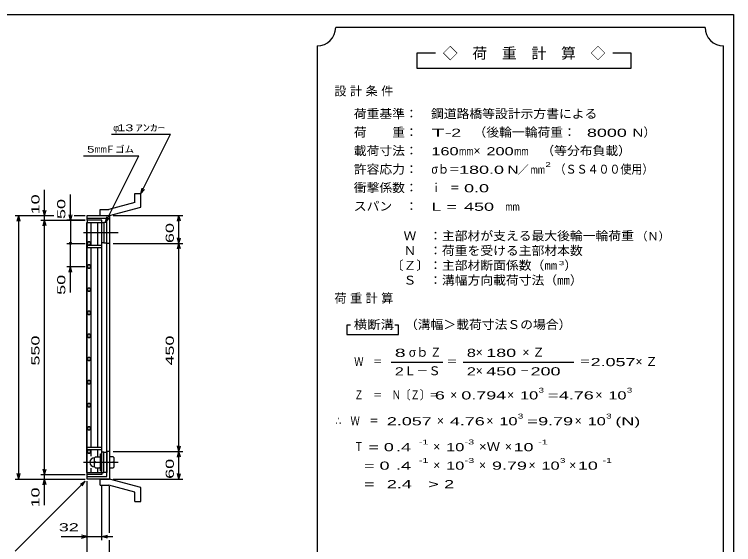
# Model space of a CAD drawing. Units: millimetres, scale not verified. Extents: x -1456 to 1385, y -1026 to 843.
# Drawn here: x -172 to 1385, y -304 to 843 of the extents above; entities that cross this region are included whole.
import ezdxf
from ezdxf.enums import TextEntityAlignment as Align

# ---------------------------------------------------------------- set-up
doc = ezdxf.new("R2010")
doc.units = ezdxf.units.MM
doc.header["$LTSCALE"] = 8
doc.linetypes.add('CHAIN', pattern=[18.5, 12, -1.5, 3.5, -1.5])
for name, color, linetype, lineweight in [('0_2', 150, 'Continuous', 25), ('16', 3, 'Continuous', 25), ('19', 6, 'Continuous', 25), ('22', 4, 'Continuous', 25), ('24', 2, 'Continuous', 25)]:
    doc.layers.add(name, color=color, linetype=linetype, lineweight=lineweight)
doc.styles.add('ベクトル', font='')
doc.styles.get('ベクトル').set_extended_font_data('ベクトル')

msp = doc.modelspace()

# ---------------------------------------------------------------- linework, layer by layer
at = {"layer": '0_2'}
for p, q in [((-1383.2, 842.8), (1384.8, 842.8)), ((1384.8, 842.8), (1384.8, -917.2))]:
    msp.add_line(p, q, dxfattribs=at)
at = {"layer": '16'}
for p, q in [((-15.7, -148), (-15.7, 393)), ((-15.7, 393), (-15, 393)), ((17, 397.5), (-15, 397.5)), ((-15, 397.5), (-15, 393)), ((-15, 393), (17, 393)), ((-15, -148), (-15, 393)), ((-15, 393), (17, 393)), ((-6.5, 343), (-6.5, 393)), ((8.5, 343), (8.5, 393)), ((17, 393), (17, 397.5)), ((17, -148), (17, 393)), ((17, 393), (21.5, 393)), ((21.5, 393), (21.5, 349)), ((27.5, 393), (21.5, 393)), ((27.5, 349), (27.5, 393)), ((-13.024, 350.95), (-15, 347.472)), ((-15, 347.472), (-12.976, 344.022)), ((-15, 343), (-15, 338.5)), ((17, 343), (-15, 343)), ((-9.024, 350.978), (-13.024, 350.95)), ((-12.976, 344.022), (-8.976, 344.05)), ((-7, 347.5), (-9.024, 350.978)), ((-8.976, 344.05), (-7, 347.528)), ((21.5, 349), (17, 349)), ((17, 338.5), (17, 343)), ((21.5, 349), (27.5, 349)), ((-15, 338.5), (17, 338.5)), ((-6.5, -93.5), (-6.5, 338.5)), ((8.5, -93.5), (8.5, 338.5)), ((-13.024, 300.95), (-15, 297.472)), ((-15, 297.472), (-12.976, 294.022)), ((-9.024, 300.978), (-13.024, 300.95)), ((-7, 297.5), (-9.024, 300.978)), ((-8.976, 294.05), (-7, 297.528)), ((-12.976, 294.022), (-8.976, 294.05)), ((-13.024, 250.95), (-15, 247.472)), ((-9.024, 250.978), (-13.024, 250.95)), ((-7, 247.5), (-9.024, 250.978)), ((-15, 247.472), (-12.976, 244.022)), ((-12.976, 244.022), (-8.976, 244.05)), ((-8.976, 244.05), (-7, 247.528)), ((-13.024, 200.95), (-15, 197.472)), ((-15, 197.472), (-12.976, 194.022)), ((-9.024, 200.978), (-13.024, 200.95)), ((-12.976, 194.022), (-8.976, 194.05)), ((-7, 197.5), (-9.024, 200.978)), ((-8.976, 194.05), (-7, 197.528)), ((-13.024, 150.95), (-15, 147.472)), ((-15, 147.472), (-12.976, 144.022)), ((-9.024, 150.978), (-13.024, 150.95)), ((-12.976, 144.022), (-8.976, 144.05)), ((-7, 147.5), (-9.024, 150.978)), ((-8.976, 144.05), (-7, 147.528)), ((-13.024, 100.95), (-15, 97.472)), ((-15, 97.472), (-12.976, 94.022)), ((-9.024, 100.978), (-13.024, 100.95)), ((-12.976, 94.022), (-8.976, 94.05)), ((-7, 97.5), (-9.024, 100.978)), ((-8.976, 94.05), (-7, 97.528)), ((-13.024, 50.95), (-15, 47.472)), ((-15, 47.472), (-12.976, 44.022)), ((-9.024, 50.978), (-13.024, 50.95)), ((-7, 47.5), (-9.024, 50.978)), ((-8.976, 44.05), (-7, 47.528)), ((-12.976, 44.022), (-8.976, 44.05)), ((-13.024, 0.95), (-15, -2.528)), ((-9.024, 0.978), (-13.024, 0.95)), ((-7, -2.5), (-9.024, 0.978)), ((-15, -2.528), (-12.976, -5.978)), ((-12.976, -5.978), (-8.976, -5.95)), ((-8.976, -5.95), (-7, -2.472)), ((-13.024, -49.05), (-15, -52.528)), ((-15, -52.528), (-12.976, -55.978)), ((-9.024, -49.022), (-13.024, -49.05)), ((-12.976, -55.978), (-8.976, -55.95)), ((-7, -52.5), (-9.024, -49.022)), ((-8.976, -55.95), (-7, -52.472)), ((-15, -98), (-15, -93.5)), ((-15, -93.5), (17, -93.5)), ((-15, -98), (17, -98)), ((-13.024, -99.05), (-15, -102.528)), ((-15, -102.528), (-12.976, -105.978)), ((-9.024, -99.022), (-13.024, -99.05)), ((-12.976, -105.978), (-8.976, -105.95)), ((-7, -102.5), (-9.024, -99.022)), ((-8.976, -105.95), (-7, -102.472)), ((-6.5, -113), (-6.5, -98)), ((8.5, -113), (8.5, -98)), ((14, -144.5), (14, -107.5)), ((14, -107.5), (17, -107.5)), ((17, -98), (17, -93.5)), ((21.5, -104), (17, -104)), ((17, -144.5), (17, -107.5)), ((21.5, -148), (21.5, -104)), ((21.5, -104), (27.5, -104)), ((27.5, -104), (27.5, -148)), ((1, -116), (3, -114)), ((1, -136), (1, -116)), ((3, -126), (1, -124)), ((3, -114), (12, -114)), ((14, -116), (12, -114)), ((12, -126), (14, -124)), ((-6.5, -148), (-6.5, -139)), ((3, -126), (1, -128)), ((1, -136), (3, -138)), ((3, -126), (12, -126)), ((3, -138), (12, -138)), ((8.5, -148), (8.5, -139)), ((14, -128), (12, -126)), ((12, -138), (14, -136)), ((-15.7, -148), (-15, -148)), ((-15, -148), (17, -148)), ((-15, -152.5), (-15, -148)), ((-15, -148), (17, -148)), ((17, -152.5), (-15, -152.5)), ((14, -144.5), (17, -144.5)), ((17, -148), (17, -152.5)), ((17, -148), (21.5, -148)), ((27.5, -148), (21.5, -148))]:
    msp.add_line(p, q, dxfattribs=at)
at = {"layer": '16', "linetype": 'CHAIN'}
for p, q in [((-22.6, 371), (52.4, 371)), ((-22.6, -126), (52.4, -126))]:
    msp.add_line(p, q, dxfattribs=at)
at = {"layer": '16'}
msp.add_arc((1, -126), 10, 90, 270, dxfattribs=at)
at = {"layer": '19'}
for p, q in [((88.11, 455.62), (101.11, 455.62)), ((88.11, 435.6), (88.11, 455.62)), ((101.11, 425.62), (101.11, 455.62)), ((13.49, 420.51), (31.78, 420.51)), ((13.49, 407.51), (13.49, 420.51)), ((88.11, 435.6), (31.78, 420.51)), ((33.5, 407.5), (101.11, 425.62)), ((-15, 397.5), (-15, 407.5)), ((-15, 407.5), (33.5, 407.5)), ((13.5, 407.5), (33.5, 407.5)), ((33.5, 407.5), (33.5, -162.5)), ((27.5, 401.5), (-15, 401.5)), ((27.5, -156.5), (27.5, 401.5)), ((33.5, 347.5), (27.5, 347.5)), ((33.5, -102.5), (27.5, -102.5)), ((41.5, -114), (33.5, -114)), ((33.5, -114), (33.5, -138)), ((43.5, -116), (41.5, -114)), ((43.5, -124), (41.5, -126)), ((43.5, -136), (43.5, -116)), ((33.5, -126), (41.5, -126)), ((33.5, -138), (41.5, -138)), ((41.5, -126), (43.5, -128)), ((41.5, -138), (43.5, -136)), ((-15, -162.5), (-15, -152.5)), ((-15, -156.5), (27.5, -156.5)), ((33.5, -162.5), (-15, -162.5)), ((13.49, -175.51), (13.49, -162.51)), ((13.5, -162.5), (33.5, -162.5)), ((101.11, -180.62), (33.5, -162.5)), ((13.49, -175.51), (31.78, -175.51)), ((88.11, -190.6), (31.78, -175.51)), ((101.11, -210.62), (101.11, -180.62)), ((88.11, -210.62), (88.11, -190.6)), ((88.11, -210.62), (101.11, -210.62))]:
    msp.add_line(p, q, dxfattribs=at)
at = {"layer": '22'}
for p, q in [((37.5, 583.5), (165.5, 583.5)), ((101.5, 455.5), (165.5, 583.5)), ((-23, 537), (97, 537)), ((25, 393), (97, 537)), ((-107, 407.5), (-107, 463.5)), ((-51, 397.5), (-51, 453.5)), ((101.5, 455.5), (103.9, 467.18)), ((101.5, 455.5), (109.5, 464.3)), ((-171, 407.5), (-87, 407.5)), ((-166.2, 395.5), (-163, 407.5)), ((-159.8, 395.5), (-163, 407.5)), ((-163, -162.5), (-163, 407.5)), ((-115, 407.5), (-87, 407.5)), ((-107, 407.5), (-110.2, 419.5)), ((-107, 407.5), (-103.8, 419.5)), ((-107, 397.5), (-107, 407.5)), ((-51, 397.5), (-54.2, 409.5)), ((-47.8, 409.5), (-51, 397.5)), ((-43, 407.5), (-19, 407.5)), ((-43, 407.5), (-19, 407.5)), ((41.5, 407.5), (191.9, 407.5)), ((180.7, 395.5), (183.9, 407.5)), ((187.1, 395.5), (183.9, 407.5)), ((183.9, 347.5), (183.9, 407.5)), ((-115, 397.5), (-19, 397.5)), ((-110.2, 385.5), (-107, 397.5)), ((-103.8, 385.5), (-107, 397.5)), ((-107, -152.5), (-107, 397.5)), ((-19, 397.5), (-59, 397.5)), ((-51, 397.5), (-51, 347.5)), ((25, 393), (27.4, 404.68)), ((25, 393), (33, 401.8)), ((183.9, 347.5), (180.7, 359.5)), ((183.9, 347.5), (187.1, 359.5)), ((-59, 347.5), (-19, 347.5)), ((-51, 297.5), (-51, 347.5)), ((41.5, 347.5), (191.9, 347.5)), ((180.7, 335.5), (183.9, 347.5)), ((187.1, 335.5), (183.9, 347.5)), ((183.9, -102.5), (183.9, 347.5)), ((-59, 297.5), (-19, 297.5)), ((-54.2, 285.5), (-51, 297.5)), ((-47.8, 285.5), (-51, 297.5)), ((-51, 241.5), (-51, 297.5)), ((183.9, -102.5), (180.7, -90.5)), ((183.9, -102.5), (187.1, -90.5)), ((41.5, -102.5), (191.9, -102.5)), ((180.7, -114.5), (183.9, -102.5)), ((187.1, -114.5), (183.9, -102.5)), ((183.9, -162.5), (183.9, -102.5)), ((-163, -162.5), (-166.2, -150.5)), ((-163, -162.5), (-159.8, -150.5)), ((-115, -152.5), (-19, -152.5)), ((-107, -152.5), (-110.2, -140.5)), ((-107, -152.5), (-103.8, -140.5)), ((-107, -162.5), (-107, -152.5)), ((183.9, -162.5), (180.7, -150.5)), ((183.9, -162.5), (187.1, -150.5)), ((-171, -162.5), (-19, -162.5)), ((-171, -318.5), (-19, -166.5)), ((-115, -162.5), (-19, -162.5)), ((-110.2, -174.5), (-107, -162.5)), ((-103.8, -174.5), (-107, -162.5)), ((-107, -218.5), (-107, -162.5)), ((-29.4, -172.9), (-19, -166.5)), ((-25.4, -176.9), (-19, -166.5)), ((-15, -294.5), (-15, -166.5)), ((-15, -350.5), (-15, -166.5)), ((41.5, -162.5), (191.9, -162.5)), ((17, -294.5), (17, -177.904)), ((33.5, -278.5), (33.5, -177.904)), ((-71, -286.5), (-15, -286.5)), ((-15, -286.5), (-27, -283.3)), ((-27, -289.7), (-15, -286.5)), ((-15, -286.5), (17, -286.5)), ((17, -286.5), (29, -283.3)), ((29, -289.7), (17, -286.5)), ((17, -286.5), (41, -286.5)), ((33.5, -350.5), (33.5, -294.5))]:
    msp.add_line(p, q, dxfattribs=at)
msp.add_circle((-51, 347.5), 2.4, dxfattribs=at)
at = {"layer": '24', "color": 4}
for p, q in [((1323.2, 814.8), (523.2, 814.8)), ((483.2, 774.8), (483.2, -465.2)), ((1363.2, -465.2), (1363.2, 774.8)), ((739.2, 758.8), (699.2, 758.8)), ((699.2, 758.8), (699.2, 726.8)), ((1163.2, 758.8), (1123.2, 758.8)), ((1163.2, 726.8), (1163.2, 758.8)), ((699.2, 726.8), (1163.2, 726.8)), ((555.2, 170.8), (547.2, 170.8)), ((547.2, 170.8), (547.2, 150.8)), ((659.2, 170.8), (651.2, 170.8)), ((659.2, 150.8), (659.2, 170.8)), ((547.2, 150.8), (659.2, 150.8)), ((643.2, 90.8), (755.2, 90.8)), ((799.2, 90.8), (1039.2, 90.8))]:
    msp.add_line(p, q, dxfattribs=at)
for centre, start, end in [((483.2, 814.8), 270, 0), ((1363.2, 814.8), 180, 270)]:
    msp.add_arc(centre, 40, start, end, dxfattribs=at)

# ---------------------------------------------------------------- texts
at = {"layer": '22', "color": 2, "style": 'ベクトル'}
for s, p in [('φ', (41.5, 597.5)), ('Ｆゴム', (25, 551))]:
    msp.add_text(s, height=14.66, dxfattribs=at).set_placement(p, align=Align.MIDDLE_LEFT)
for s, height, width, p in [(' 13 ', 14.66, 1.6, (41.5, 597.5)), ('ｱﾝｶｰ', 14.66, 1.6, (89.5, 597.5)), ('5', 14.66, 1.45, (-15, 551)), ('mm', 14.66, 0.75, (1, 551)), (' 32 ', 17.6, 1.65, (-87, -266.5))]:
    msp.add_text(s, height=height, dxfattribs=dict(at, width=width)).set_placement(p, align=Align.MIDDLE_LEFT)
at = {"layer": '22', "color": 2, "style": 'ベクトル', "width": 1.65}
for s, p in [(' 10 ', (-127, 399.5)), (' 50 ', (-71, 389.5)), (' 60 ', (163.9, 337.5)), (' 50 ', (-71, 225.5)), (' 550 ', (-127, 72.5)), (' 450 ', (163.9, 72.5)), (' 60 ', (163.9, -172.5)), (' 10 ', (-127, -234.5))]:
    msp.add_text(s, height=17.6, rotation=90, dxfattribs=at).set_placement(p, align=Align.MIDDLE_LEFT)
at = {"layer": '24', "style": 'ベクトル'}
for s, height, p in [('◇\u3000荷\u3000重\u3000計\u3000算\u3000◇', 23.46, (755.2, 758.8)), ('）', 19.35, (1189.6, 588)), ('×', 19.35, (821.6, 548)), ('／', 17.6, (917.2, 506.8)), ('（Ｎ）', 17.6, (1174.4, 362.8)), ('）', 19.35, (1018.4, 300)), ('σｂ', 19.35, (681.6, 112)), ('×', 19.35, (826.4, 112)), ('Ｌ－Ｓ', 19.35, (671.2, 72)), ('×', 19.35, (826.4, 72)), ('×', 19.35, (771.2, 20)), ('×', 19.35, (894.4, 20)), ('×', 19.35, (1085.6, 20)), ('×', 19.35, (742.4, -36)), ('×', 19.35, (849.6, -36)), ('×', 19.35, (1040.8, -36)), ('×', 19.35, (734.4, -92)), ('×', 19.35, (889.6, -92)), ('×', 19.35, (734.4, -132)), ('×', 19.35, (833.6, -132)), ('×', 19.35, (940.8, -132)), ('×', 19.35, (1028.8, -132))]:
    msp.add_text(s, height=height, dxfattribs=at).set_placement(p, align=Align.MIDDLE_LEFT)
for s, height, width, p in [('荷重基準：\u3000', 19.35, 1.05, (562.4, 628)), ('鋼道路橋等設計示方書による', 19.35, 1.05, (729.6, 628)), ('荷\u3000\u3000重：\u3000', 19.35, 1.05, (562.4, 588)), ('T-', 17.6, 2, (730.4, 586.8)), (' 2 ', 17.6, 1.65, (762.4, 586.8)), ('（後輪一輪荷重：', 19.35, 1.05, (821.6, 588)), ('  8000', 17.6, 1.65, (1045.6, 586.8)), ('N', 17.6, 1.4, (1165.6, 586.8)), ('\u3000（等分布負載）', 19.35, 1.05, (940.8, 548)), ('載荷寸法：\u3000', 19.35, 1.05, (562.4, 548)), ('160', 17.6, 1.5, (730.4, 546.8)), ('mm', 17.6, 0.8, (790.4, 546.8)), ('200', 17.6, 1.5, (849.6, 546.8)), ('mm', 17.6, 0.8, (909.6, 546.8)), ('許容応力：\u3000', 19.35, 1.05, (562.4, 508)), ('σｂ＝', 19.35, 0.9, (730.4, 508)), ('180.0', 17.6, 1.65, (790.4, 506.8)), ('N', 17.6, 1.4, (895.2, 506.8)), ('2', 10.56, 1.5, (977.2, 518)), ('（ＳＳ４００使用）', 19.35, 0.9, (997.2, 508)), ('mm', 17.6, 0.8, (945.2, 506.8)), ('衝撃係数：\u3000', 19.35, 1.05, (562.4, 468)), ('ｉ\u3000＝', 19.35, 0.75, (730.4, 468)), (' 0.0', 17.6, 1.65, (790.4, 466.8)), ('スパン\u3000：\u3000', 19.35, 1.05, (562.4, 428)), ('L =', 17.6, 1.65, (730.4, 426.8)), (' 450 ', 17.6, 1.65, (790.4, 426.8)), ('mm', 17.6, 0.8, (890.4, 426.8)), ('\u3000Ｗ\u3000：主部材が支える最大後輪一輪荷重', 19.35, 1.05, (642.4, 364)), ('\u3000Ｎ\u3000：荷重を受ける主部材本数', 19.35, 1.05, (642.4, 332)), ('〔Ｚ〕：主部材断面係数（㎜', 19.35, 1.05, (642.4, 300)), ('3', 8.798, 1.8, (1006.4, 304.8)), ('\u3000Ｓ\u3000：溝幅方向載荷寸法（㎜）', 19.35, 1.05, (642.4, 268)), ('横断溝', 19.35, 1.1, (562.4, 172)), ('\u3000（溝幅＞載荷寸法Ｓの場合）', 19.35, 1.05, (645.6, 172)), ('8', 17.6, 1.8, (651.2, 110.8)), ('Ｚ', 19.35, 0.9, (728, 112)), ('8', 17.6, 1.5, (807.2, 110.8)), (' 180 ', 17.6, 1.65, (838.4, 110.8)), ('Ｗ\u3000＝', 19.35, 0.75, (563.2, 92)), ('＝', 19.35, 0.9, (763.2, 92)), ('＝', 19.35, 0.9, (1051.2, 92)), ('2.057', 17.6, 1.65, (1075.2, 90.8)), ('2', 17.6, 1.5, (651.2, 70.8)), ('2', 17.6, 1.5, (807.2, 70.8)), (' 450 ', 17.6, 1.65, (838.4, 70.8)), (' 200 ', 17.6, 1.65, (934.4, 70.8)), ('－', 19.35, 0.75, (922.4, 72)), ('Ｚ\u3000＝\u3000Ｎ〔Ｚ〕＝', 19.35, 0.75, (563.2, 20)), ('3', 10.56, 1.5, (962.4, 30)), ('3', 10.56, 1.5, (1153.6, 30)), (' 6 ', 17.6, 1.65, (727.2, 18.8)), ('0.794', 17.6, 1.65, (795.2, 18.8)), ('10', 17.6, 1.5, (922.4, 18.8)), ('=', 17.6, 1.7, (982.4, 18.8)), ('4.76', 17.6, 1.65, (1006.4, 18.8)), ('10', 17.6, 1.5, (1113.6, 18.8)), ('∴\u3000Ｗ\u3000＝', 19.35, 0.75, (523.2, -36)), (' 2.057', 17.6, 1.65, (623.2, -37.2)), ('4.76', 17.6, 1.65, (770.4, -37.2)), ('10', 17.6, 1.5, (877.6, -37.2)), ('3', 10.56, 1.5, (917.6, -26)), ('9.79', 17.6, 1.65, (961.6, -37.2)), ('10', 17.6, 1.5, (1068.8, -37.2)), ('3', 10.56, 1.5, (1108.8, -26)), ('(N)', 17.6, 1.65, (1128.8, -37.2)), ('=', 17.6, 1.7, (937.6, -37.2)), ('-1', 10.56, 1.65, (703.2, -82)), ('-3', 10.56, 1.65, (802.4, -82)), ('-1', 10.56, 1.65, (961.6, -82)), ('Ｔ', 19.35, 0.75, (563.2, -92)), (' = 0', 17.6, 1.65, (583.2, -93.2)), (' .4 ', 17.6, 1.65, (643.2, -93.2)), ('10', 17.6, 1.5, (762.4, -93.2)), ('×Ｗ', 19.35, 1.1, (833.6, -92)), (' 10 ', 17.6, 1.65, (897.6, -93.2)), ('  = 0', 17.6, 1.65, (563.2, -133.2)), (' .4 ', 17.6, 1.65, (643.2, -133.2)), ('-1', 10.56, 1.65, (703.2, -122)), ('10', 17.6, 1.5, (762.4, -133.2)), ('-3', 10.56, 1.65, (802.4, -122)), ('9.79', 17.6, 1.65, (861.6, -133.2)), ('10', 17.6, 1.5, (968.8, -133.2)), ('3', 10.56, 1.5, (1008.8, -122)), (' 10 ', 17.6, 1.65, (1036.8, -133.2)), ('-1', 10.56, 1.65, (1100.8, -122)), ('  =', 17.6, 1.65, (563.2, -173.2)), (' 2.4', 17.6, 1.65, (623.2, -173.2)), ('>', 17.6, 1.7, (723.2, -173.2)), (' 2 ', 17.6, 1.65, (747.2, -173.2))]:
    msp.add_text(s, height=height, dxfattribs=dict(at, width=width)).set_placement(p, align=Align.MIDDLE_LEFT)
at = {"layer": '24', "char_height": 19.35, "attachment_point": 4, "style": 'ベクトル'}
for s, insert in [('\\T1.28;設計条件', (520.4, 676)), ('\\T1.28;荷重計算', (520.4, 228)), ('\\T1.42;×Ｚ', (927.6, 112)), ('\\T1.42;×Ｚ', (1172.4, 92))]:
    msp.add_mtext(s, dxfattribs=dict(at, insert=insert))

doc.saveas('drawing.dxf')
